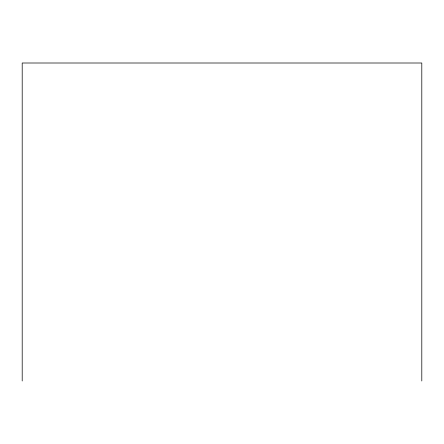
<?xml version="1.0" encoding="UTF-8"?>
<svg xmlns="http://www.w3.org/2000/svg" width="444" height="444" viewBox="0 0 444 444"><rect width="100%" height="100%" fill="white"/><g stroke="black" fill="none" stroke-linecap="round" stroke-linejoin="round"><path stroke-width="0.67" d="M421.8 380.996L421.8 63.004L22.2 63.004L22.2 380.996"/></g></svg>
